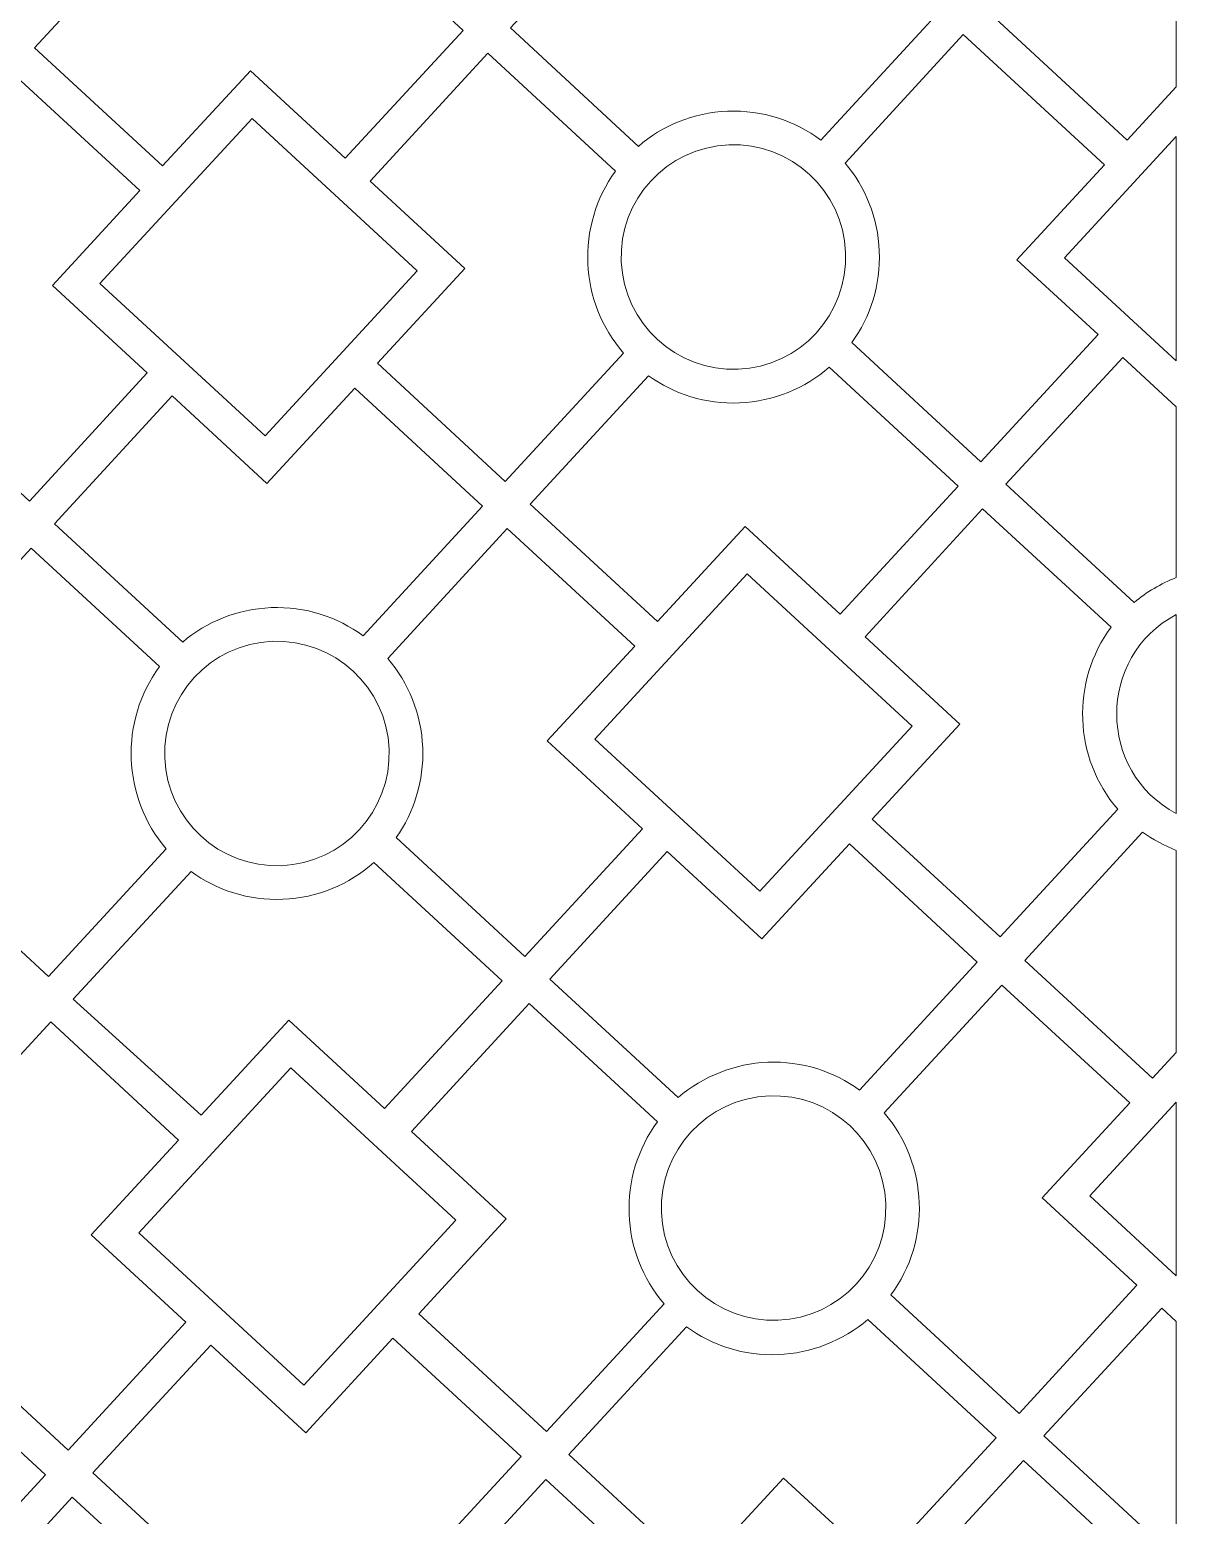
# Model space of a CAD drawing. Header units: centimetres. Extents: x -125 to 125, y -110 to 110.
# Drawn here: x 73.5 to 124.5, y -35 to 31.2 of the extents above; entities that cross this region are included whole.
import ezdxf

# ---------------------------------------------------------------- set-up
doc = ezdxf.new("R2010")
doc.units = ezdxf.units.CM
doc.header["$MEASUREMENT"] = 0
doc.layers.add('layer 1', color=7, linetype='Continuous')

msp = doc.modelspace()

# ---------------------------------------------------------------- linework, layer by layer
at = {"layer": 'layer 1', "color": 242, "lineweight": 9}
for points, knots in [([(122.35524, 26.28456), (122.35524, 26.28456), (116.08341, 32.06829), (116.08341, 32.06829), (116.08341, 32.06829), (116.08341, 32.06829), (121.35401, 37.7838), (121.35401, 37.7838), (121.35401, 37.7838), (122.26995, 37.12784), (123.36112, 36.70497), (124.53773, 36.59788), (124.53773, 36.59788), (124.53773, 36.59788), (124.53773, 28.6512), (124.53773, 28.6512), (124.53773, 28.6512), (124.53773, 28.6512), (122.35524, 26.28456), (122.35524, 26.28456)], [0, 0, 0, 0, 0.16666667, 0.16666667, 0.16666667, 0.16666667, 0.33333333, 0.33333333, 0.33333333, 0.33333333, 0.5, 0.5, 0.5, 0.5, 0.66666667, 0.66666667, 0.66666667, 0.66666667, 1, 1, 1, 1]), ([(108.70592, 26.28079), (107.5508, 27.14443), (106.10239, 27.63094), (104.54938, 27.56695), (104.54938, 27.56695), (103.02932, 27.50431), (101.65256, 26.92415), (100.58199, 26.00335), (100.58199, 26.00335), (100.58199, 26.00335), (94.89323, 31.27615), (94.89323, 31.27615), (94.89323, 31.27615), (94.89323, 31.27615), (100.10495, 36.92769), (100.10495, 36.92769), (100.10495, 36.92769), (100.10495, 36.92769), (104.36184, 33.0021), (104.36184, 33.0021), (104.36184, 33.0021), (104.36184, 33.0021), (108.26656, 37.23637), (108.26656, 37.23637), (108.26656, 37.23637), (108.26656, 37.23637), (113.96382, 31.98247), (113.96382, 31.98247), (113.96382, 31.98247), (113.96382, 31.98247), (108.70592, 26.28079), (108.70592, 26.28079)], [0, 0, 0, 0, 0.11111111, 0.11111111, 0.11111111, 0.11111111, 0.22222222, 0.22222222, 0.22222222, 0.22222222, 0.33333333, 0.33333333, 0.33333333, 0.33333333, 0.44444444, 0.44444444, 0.44444444, 0.44444444, 0.55555556, 0.55555556, 0.55555556, 0.55555556, 0.66666667, 0.66666667, 0.66666667, 0.66666667, 0.77777778, 0.77777778, 0.77777778, 0.77777778, 1, 1, 1, 1]), ([(79.39346, 25.13652), (79.39346, 25.13652), (73.69343, 30.39295), (73.69343, 30.39295), (73.69343, 30.39295), (73.69343, 30.39295), (78.93882, 36.08106), (78.93882, 36.08106), (78.93882, 36.08106), (80.08033, 35.24983), (81.49949, 34.78287), (83.01964, 34.84332), (83.01964, 34.84332), (84.4999, 34.90222), (85.96202, 35.46869), (87.08642, 36.43578), (87.08642, 36.43578), (87.08642, 36.43578), (92.77518, 31.16298), (92.77518, 31.16298), (92.77518, 31.16298), (92.77518, 31.16298), (87.52878, 25.47382), (87.52878, 25.47382), (87.52878, 25.47382), (87.52878, 25.47382), (83.30036, 29.37316), (83.30036, 29.37316), (83.30036, 29.37316), (83.30036, 29.37316), (79.39346, 25.13652), (79.39346, 25.13652)], [0, 0, 0, 0, 0.11111111, 0.11111111, 0.11111111, 0.11111111, 0.22222222, 0.22222222, 0.22222222, 0.22222222, 0.33333333, 0.33333333, 0.33333333, 0.33333333, 0.44444444, 0.44444444, 0.44444444, 0.44444444, 0.55555556, 0.55555556, 0.55555556, 0.55555556, 0.66666667, 0.66666667, 0.66666667, 0.66666667, 0.77777778, 0.77777778, 0.77777778, 0.77777778, 1, 1, 1, 1]), ([(121.33838, 25.18185), (121.33838, 25.18185), (115.05205, 30.97893), (115.05205, 30.97893), (115.05205, 30.97893), (115.05205, 30.97893), (109.79426, 25.25303), (109.79426, 25.25303), (109.79426, 25.25303), (110.68816, 24.19043), (111.24996, 22.83453), (111.31152, 21.34011), (111.31152, 21.34011), (111.37388, 19.82673), (110.91336, 18.41268), (110.09062, 17.27257), (110.09062, 17.27257), (110.09062, 17.27257), (115.82972, 11.95746), (115.82972, 11.95746), (115.82972, 11.95746), (115.82972, 11.95746), (121.0526, 17.62112), (121.0526, 17.62112), (121.0526, 17.62112), (121.0526, 17.62112), (117.43904, 20.95345), (117.43904, 20.95345), (117.43904, 20.95345), (117.43904, 20.95345), (121.33838, 25.18185), (121.33838, 25.18185)], [0, 0, 0, 0, 0.11111111, 0.11111111, 0.11111111, 0.11111111, 0.22222222, 0.22222222, 0.22222222, 0.22222222, 0.33333333, 0.33333333, 0.33333333, 0.33333333, 0.44444444, 0.44444444, 0.44444444, 0.44444444, 0.55555556, 0.55555556, 0.55555556, 0.55555556, 0.66666667, 0.66666667, 0.66666667, 0.66666667, 0.77777778, 0.77777778, 0.77777778, 0.77777778, 1, 1, 1, 1]), ([(88.96573, 16.3404), (88.96573, 16.3404), (94.64965, 11.07204), (94.64965, 11.07204), (94.64965, 11.07204), (94.64965, 11.07204), (99.92493, 16.7925), (99.92493, 16.7925), (99.92493, 16.7925), (97.93668, 19.06209), (97.78574, 22.46469), (99.56449, 24.9013), (99.56449, 24.9013), (99.56449, 24.9013), (93.87747, 30.14564), (93.87747, 30.14564), (93.87747, 30.14564), (93.87747, 30.14564), (88.63148, 24.45694), (88.63148, 24.45694), (88.63148, 24.45694), (88.63148, 24.45694), (92.85711, 20.56018), (92.85711, 20.56018), (92.85711, 20.56018), (92.85711, 20.56018), (88.96573, 16.3404), (88.96573, 16.3404)], [0, 0, 0, 0, 0.125, 0.125, 0.125, 0.125, 0.25, 0.25, 0.25, 0.25, 0.375, 0.375, 0.375, 0.375, 0.5, 0.5, 0.5, 0.5, 0.625, 0.625, 0.625, 0.625, 0.75, 0.75, 0.75, 0.75, 1, 1, 1, 1]), ([(78.7032, 15.9135), (78.7032, 15.9135), (73.46381, 10.20288), (73.46381, 10.20288), (73.46381, 10.20288), (73.46381, 10.20288), (67.74333, 15.47814), (67.74333, 15.47814), (67.74333, 15.47814), (69.54159, 17.90104), (69.41695, 21.3047), (67.44704, 23.58954), (67.44704, 23.58954), (67.44704, 23.58954), (72.69147, 29.27648), (72.69147, 29.27648), (72.69147, 29.27648), (72.69147, 29.27648), (78.38018, 24.0305), (78.38018, 24.0305), (78.38018, 24.0305), (78.38018, 24.0305), (74.48342, 19.80488), (74.48342, 19.80488), (74.48342, 19.80488), (74.48342, 19.80488), (78.7032, 15.9135), (78.7032, 15.9135)], [0, 0, 0, 0, 0.125, 0.125, 0.125, 0.125, 0.25, 0.25, 0.25, 0.25, 0.375, 0.375, 0.375, 0.375, 0.5, 0.5, 0.5, 0.5, 0.625, 0.625, 0.625, 0.625, 0.75, 0.75, 0.75, 0.75, 1, 1, 1, 1]), ([(83.38222, 27.24203), (83.38222, 27.24203), (76.603, 19.8907), (76.603, 19.8907), (76.603, 19.8907), (76.603, 19.8907), (83.95435, 13.11148), (83.95435, 13.11148), (83.95435, 13.11148), (83.95435, 13.11148), (90.73357, 20.46282), (90.73357, 20.46282), (90.73357, 20.46282), (90.73357, 20.46282), (83.38222, 27.24203), (83.38222, 27.24203)], [0, 0, 0, 0, 0.2, 0.2, 0.2, 0.2, 0.4, 0.4, 0.4, 0.4, 0.6, 0.6, 0.6, 0.6, 1, 1, 1, 1]), ([(109.81279, 21.27835), (109.92648, 18.51973), (107.78154, 16.19038), (105.02292, 16.0767), (105.02292, 16.0767), (102.2643, 15.96301), (99.93497, 18.10796), (99.82127, 20.86657), (99.82127, 20.86657), (99.70759, 23.62518), (101.85253, 25.95453), (104.61115, 26.06822), (104.61115, 26.06822), (107.36977, 26.1819), (109.6991, 24.03695), (109.81279, 21.27835)], [0, 0, 0, 0, 0.2, 0.2, 0.2, 0.2, 0.4, 0.4, 0.4, 0.4, 0.6, 0.6, 0.6, 0.6, 1, 1, 1, 1]), ([(124.53773, 26.43854), (124.53773, 26.43854), (119.55862, 21.03926), (119.55862, 21.03926), (119.55862, 21.03926), (119.55862, 21.03926), (124.53774, 16.44767), (124.53774, 16.44767), (124.53774, 16.44767), (124.53774, 16.44767), (124.53773, 26.43854), (124.53773, 26.43854)], [0, 0, 0, 0, 0.25, 0.25, 0.25, 0.25, 0.5, 0.5, 0.5, 0.5, 1, 1, 1, 1]), ([(124.53773, 14.40724), (124.53773, 14.40724), (122.15531, 16.60422), (122.15531, 16.60422), (122.15531, 16.60422), (122.15531, 16.60422), (116.94576, 10.95504), (116.94576, 10.95504), (116.94576, 10.95504), (116.94576, 10.95504), (122.66118, 5.68434), (122.66118, 5.68434), (122.66118, 5.68434), (123.21404, 6.1523), (123.8469, 6.5301), (124.53773, 6.79387), (124.53773, 6.79387), (124.53773, 6.79387), (124.53773, 14.40724), (124.53773, 14.40724)], [0, 0, 0, 0, 0.16666667, 0.16666667, 0.16666667, 0.16666667, 0.33333333, 0.33333333, 0.33333333, 0.33333333, 0.5, 0.5, 0.5, 0.5, 0.66666667, 0.66666667, 0.66666667, 0.66666667, 1, 1, 1, 1]), ([(101.43366, 4.84277), (101.43366, 4.84277), (105.33805, 9.07667), (105.33805, 9.07667), (105.33805, 9.07667), (105.33805, 9.07667), (109.57232, 5.17193), (109.57232, 5.17193), (109.57232, 5.17193), (109.57232, 5.17193), (114.82618, 10.86922), (114.82618, 10.86922), (114.82618, 10.86922), (114.82618, 10.86922), (109.08142, 16.16691), (109.08142, 16.16691), (109.08142, 16.16691), (108.00673, 15.23141), (106.61868, 14.64118), (105.08469, 14.57797), (105.08469, 14.57797), (103.57976, 14.51596), (102.17307, 14.97101), (101.0363, 15.78513), (101.0363, 15.78513), (101.0363, 15.78513), (95.7657, 10.06963), (95.7657, 10.06963), (95.7657, 10.06963), (95.7657, 10.06963), (101.43366, 4.84277), (101.43366, 4.84277)], [0, 0, 0, 0, 0.11111111, 0.11111111, 0.11111111, 0.11111111, 0.22222222, 0.22222222, 0.22222222, 0.22222222, 0.33333333, 0.33333333, 0.33333333, 0.33333333, 0.44444444, 0.44444444, 0.44444444, 0.44444444, 0.55555556, 0.55555556, 0.55555556, 0.55555556, 0.66666667, 0.66666667, 0.66666667, 0.66666667, 0.77777778, 0.77777778, 0.77777778, 0.77777778, 1, 1, 1, 1]), ([(87.95248, 15.23436), (87.95248, 15.23436), (93.64611, 9.98381), (93.64611, 9.98381), (93.64611, 9.98381), (93.64611, 9.98381), (88.32005, 4.2082), (88.32005, 4.2082), (88.32005, 4.2082), (87.17586, 5.04664), (85.75058, 5.51809), (84.22343, 5.45735), (84.22343, 5.45735), (82.71841, 5.3975), (81.35312, 4.8302), (80.28588, 3.92685), (80.28588, 3.92685), (80.28588, 3.92685), (74.57046, 9.19755), (74.57046, 9.19755), (74.57046, 9.19755), (74.57046, 9.19755), (79.82433, 14.89479), (79.82433, 14.89479), (79.82433, 14.89479), (79.82433, 14.89479), (84.04017, 10.99189), (84.04017, 10.99189), (84.04017, 10.99189), (84.04017, 10.99189), (87.95248, 15.23436), (87.95248, 15.23436)], [0, 0, 0, 0, 0.11111111, 0.11111111, 0.11111111, 0.11111111, 0.22222222, 0.22222222, 0.22222222, 0.22222222, 0.33333333, 0.33333333, 0.33333333, 0.33333333, 0.44444444, 0.44444444, 0.44444444, 0.44444444, 0.55555556, 0.55555556, 0.55555556, 0.55555556, 0.66666667, 0.66666667, 0.66666667, 0.66666667, 0.77777778, 0.77777778, 0.77777778, 0.77777778, 1, 1, 1, 1]), ([(110.67502, 4.15505), (110.67502, 4.15505), (115.91441, 9.86568), (115.91441, 9.86568), (115.91441, 9.86568), (115.91441, 9.86568), (121.63489, 4.59041), (121.63489, 4.59041), (121.63489, 4.59041), (119.83663, 2.16752), (119.96127, -1.23614), (121.93118, -3.52098), (121.93118, -3.52098), (121.93118, -3.52098), (116.68675, -9.20792), (116.68675, -9.20792), (116.68675, -9.20792), (116.68675, -9.20792), (110.99803, -3.96194), (110.99803, -3.96194), (110.99803, -3.96194), (110.99803, -3.96194), (114.8948, 0.26368), (114.8948, 0.26368), (114.8948, 0.26368), (114.8948, 0.26368), (110.67502, 4.15505), (110.67502, 4.15505)], [0, 0, 0, 0, 0.125, 0.125, 0.125, 0.125, 0.25, 0.25, 0.25, 0.25, 0.375, 0.375, 0.375, 0.375, 0.5, 0.5, 0.5, 0.5, 0.625, 0.625, 0.625, 0.625, 0.75, 0.75, 0.75, 0.75, 1, 1, 1, 1]), ([(89.4184, 3.19098), (90.33789, 2.11902), (90.91609, 0.74115), (90.97656, -0.77926), (90.97656, -0.77926), (91.0356, -2.26353), (90.59183, -3.65153), (89.79709, -4.77879), (89.79709, -4.77879), (89.79709, -4.77879), (95.52047, -10.07928), (95.52047, -10.07928), (95.52047, -10.07928), (95.52047, -10.07928), (100.76607, -4.39102), (100.76607, -4.39102), (100.76607, -4.39102), (100.76607, -4.39102), (96.52507, -0.48008), (96.52507, -0.48008), (96.52507, -0.48008), (96.52507, -0.48008), (100.41679, 3.74006), (100.41679, 3.74006), (100.41679, 3.74006), (100.41679, 3.74006), (94.73434, 8.98026), (94.73434, 8.98026), (94.73434, 8.98026), (94.73434, 8.98026), (89.4184, 3.19098), (89.4184, 3.19098)], [0, 0, 0, 0, 0.11111111, 0.11111111, 0.11111111, 0.11111111, 0.22222222, 0.22222222, 0.22222222, 0.22222222, 0.33333333, 0.33333333, 0.33333333, 0.33333333, 0.44444444, 0.44444444, 0.44444444, 0.44444444, 0.55555556, 0.55555556, 0.55555556, 0.55555556, 0.66666667, 0.66666667, 0.66666667, 0.66666667, 0.77777778, 0.77777778, 0.77777778, 0.77777778, 1, 1, 1, 1]), ([(68.29972, 2.39756), (68.29972, 2.39756), (73.53911, 8.10819), (73.53911, 8.10819), (73.53911, 8.10819), (73.53911, 8.10819), (79.25958, 2.83292), (79.25958, 2.83292), (79.25958, 2.83292), (77.46133, 0.41003), (77.58597, -2.99363), (79.55588, -5.27847), (79.55588, -5.27847), (79.55588, -5.27847), (74.31145, -10.96541), (74.31145, -10.96541), (74.31145, -10.96541), (74.31145, -10.96541), (68.62273, -5.71943), (68.62273, -5.71943), (68.62273, -5.71943), (68.62273, -5.71943), (72.5195, -1.49381), (72.5195, -1.49381), (72.5195, -1.49381), (72.5195, -1.49381), (68.29972, 2.39756), (68.29972, 2.39756)], [0, 0, 0, 0, 0.125, 0.125, 0.125, 0.125, 0.25, 0.25, 0.25, 0.25, 0.375, 0.375, 0.375, 0.375, 0.5, 0.5, 0.5, 0.5, 0.625, 0.625, 0.625, 0.625, 0.75, 0.75, 0.75, 0.75, 1, 1, 1, 1]), ([(105.99599, -7.17347), (105.99599, -7.17347), (112.77521, 0.17786), (112.77521, 0.17786), (112.77521, 0.17786), (112.77521, 0.17786), (105.42387, 6.95708), (105.42387, 6.95708), (105.42387, 6.95708), (105.42387, 6.95708), (98.64465, -0.39426), (98.64465, -0.39426), (98.64465, -0.39426), (98.64465, -0.39426), (105.99599, -7.17347), (105.99599, -7.17347)], [0, 0, 0, 0, 0.2, 0.2, 0.2, 0.2, 0.4, 0.4, 0.4, 0.4, 0.6, 0.6, 0.6, 0.6, 1, 1, 1, 1]), ([(124.53773, 5.15072), (120.99211, 3.29125), (121.00946, -1.8587), (124.53773, -3.71032), (124.53773, -3.71032), (124.53773, -3.71032), (124.53773, 5.15072), (124.53773, 5.15072)], [0, 0, 0, 0, 0.33333333, 0.33333333, 0.33333333, 0.33333333, 1, 1, 1, 1]), ([(89.47774, -0.83886), (89.36804, 1.91992), (87.0418, 4.06824), (84.28302, 3.95853), (84.28302, 3.95853), (81.52424, 3.84882), (79.37594, 1.52259), (79.48564, -1.23619), (79.48564, -1.23619), (79.59534, -3.99496), (81.92158, -6.14327), (84.68036, -6.03358), (84.68036, -6.03358), (87.43914, -5.92387), (89.58744, -3.59762), (89.47774, -0.83886)], [0, 0, 0, 0, 0.2, 0.2, 0.2, 0.2, 0.4, 0.4, 0.4, 0.4, 0.6, 0.6, 0.6, 0.6, 1, 1, 1, 1]), ([(124.53773, -5.35377), (124.53773, -5.35377), (124.53773, -14.35176), (124.53773, -14.35176), (124.53773, -14.35176), (124.53773, -14.35176), (123.47975, -15.49902), (123.47975, -15.49902), (123.47975, -15.49902), (123.47975, -15.49902), (117.79059, -10.25262), (117.79059, -10.25262), (117.79059, -10.25262), (117.79059, -10.25262), (123.03444, -4.53717), (123.03444, -4.53717), (123.03444, -4.53717), (123.49432, -4.87204), (123.99927, -5.1478), (124.53773, -5.35377)], [0, 0, 0, 0, 0.16666667, 0.16666667, 0.16666667, 0.16666667, 0.33333333, 0.33333333, 0.33333333, 0.33333333, 0.5, 0.5, 0.5, 0.5, 0.66666667, 0.66666667, 0.66666667, 0.66666667, 1, 1, 1, 1]), ([(102.35193, -16.3524), (102.35193, -16.3524), (96.63652, -11.0817), (96.63652, -11.0817), (96.63652, -11.0817), (96.63652, -11.0817), (101.86877, -5.4079), (101.86877, -5.4079), (101.86877, -5.4079), (101.86877, -5.4079), (106.08181, -9.29306), (106.08181, -9.29306), (106.08181, -9.29306), (106.08181, -9.29306), (109.98115, -5.06464), (109.98115, -5.06464), (109.98115, -5.06464), (109.98115, -5.06464), (115.67185, -10.33838), (115.67185, -10.33838), (115.67185, -10.33838), (115.67185, -10.33838), (110.42646, -16.02649), (110.42646, -16.02649), (110.42646, -16.02649), (109.28495, -15.19526), (107.8658, -14.7283), (106.34565, -14.78876), (106.34565, -14.78876), (104.88279, -14.84694), (103.46618, -15.40926), (102.35193, -16.3524)], [0, 0, 0, 0, 0.11111111, 0.11111111, 0.11111111, 0.11111111, 0.22222222, 0.22222222, 0.22222222, 0.22222222, 0.33333333, 0.33333333, 0.33333333, 0.33333333, 0.44444444, 0.44444444, 0.44444444, 0.44444444, 0.55555556, 0.55555556, 0.55555556, 0.55555556, 0.66666667, 0.66666667, 0.66666667, 0.66666667, 0.77777778, 0.77777778, 0.77777778, 0.77777778, 1, 1, 1, 1]), ([(75.41375, -11.98277), (75.41375, -11.98277), (80.65914, -6.29466), (80.65914, -6.29466), (80.65914, -6.29466), (81.80065, -7.12589), (83.2198, -7.59285), (84.73995, -7.53239), (84.73995, -7.53239), (86.30325, -7.47022), (87.71574, -6.86063), (88.80008, -5.89555), (88.80008, -5.89555), (88.80008, -5.89555), (94.51694, -11.16752), (94.51694, -11.16752), (94.51694, -11.16752), (94.51694, -11.16752), (89.28101, -16.84537), (89.28101, -16.84537), (89.28101, -16.84537), (89.28101, -16.84537), (85.02011, -12.91609), (85.02011, -12.91609), (85.02011, -12.91609), (85.02011, -12.91609), (81.11538, -17.15037), (81.11538, -17.15037), (81.11538, -17.15037), (81.11538, -17.15037), (75.41375, -11.98277), (75.41375, -11.98277)], [0, 0, 0, 0, 0.11111111, 0.11111111, 0.11111111, 0.11111111, 0.22222222, 0.22222222, 0.22222222, 0.22222222, 0.33333333, 0.33333333, 0.33333333, 0.33333333, 0.44444444, 0.44444444, 0.44444444, 0.44444444, 0.55555556, 0.55555556, 0.55555556, 0.55555556, 0.66666667, 0.66666667, 0.66666667, 0.66666667, 0.77777778, 0.77777778, 0.77777778, 0.77777778, 1, 1, 1, 1]), ([(122.78588, -24.71872), (122.78588, -24.71872), (117.54649, -30.42934), (117.54649, -30.42934), (117.54649, -30.42934), (117.54649, -30.42934), (111.82601, -25.15408), (111.82601, -25.15408), (111.82601, -25.15408), (113.62427, -22.73118), (113.49963, -19.32752), (111.52972, -17.04268), (111.52972, -17.04268), (111.52972, -17.04268), (116.77415, -11.35574), (116.77415, -11.35574), (116.77415, -11.35574), (116.77415, -11.35574), (122.46286, -16.60172), (122.46286, -16.60172), (122.46286, -16.60172), (122.46286, -16.60172), (118.5661, -20.82734), (118.5661, -20.82734), (118.5661, -20.82734), (118.5661, -20.82734), (122.78588, -24.71872), (122.78588, -24.71872)], [0, 0, 0, 0, 0.125, 0.125, 0.125, 0.125, 0.25, 0.25, 0.25, 0.25, 0.375, 0.375, 0.375, 0.375, 0.5, 0.5, 0.5, 0.5, 0.625, 0.625, 0.625, 0.625, 0.75, 0.75, 0.75, 0.75, 1, 1, 1, 1]), ([(90.47412, -17.87569), (90.47412, -17.87569), (95.71351, -12.16507), (95.71351, -12.16507), (95.71351, -12.16507), (95.71351, -12.16507), (101.43399, -17.44033), (101.43399, -17.44033), (101.43399, -17.44033), (99.63573, -19.86322), (99.76037, -23.26689), (101.73028, -25.55173), (101.73028, -25.55173), (101.73028, -25.55173), (96.48585, -31.23867), (96.48585, -31.23867), (96.48585, -31.23867), (96.48585, -31.23867), (90.79714, -25.99269), (90.79714, -25.99269), (90.79714, -25.99269), (90.79714, -25.99269), (94.6939, -21.76707), (94.6939, -21.76707), (94.6939, -21.76707), (94.6939, -21.76707), (90.47412, -17.87569), (90.47412, -17.87569)], [0, 0, 0, 0, 0.125, 0.125, 0.125, 0.125, 0.25, 0.25, 0.25, 0.25, 0.375, 0.375, 0.375, 0.375, 0.5, 0.5, 0.5, 0.5, 0.625, 0.625, 0.625, 0.625, 0.75, 0.75, 0.75, 0.75, 1, 1, 1, 1]), ([(80.0985, -18.25306), (80.0985, -18.25306), (74.41458, -12.9847), (74.41458, -12.9847), (74.41458, -12.9847), (74.41458, -12.9847), (69.13931, -18.70516), (69.13931, -18.70516), (69.13931, -18.70516), (71.12755, -20.97475), (71.27849, -24.37735), (69.49975, -26.81396), (69.49975, -26.81396), (69.49975, -26.81396), (75.18676, -32.05831), (75.18676, -32.05831), (75.18676, -32.05831), (75.18676, -32.05831), (80.43275, -26.3696), (80.43275, -26.3696), (80.43275, -26.3696), (80.43275, -26.3696), (76.20713, -22.47284), (76.20713, -22.47284), (76.20713, -22.47284), (76.20713, -22.47284), (80.0985, -18.25306), (80.0985, -18.25306)], [0, 0, 0, 0, 0.125, 0.125, 0.125, 0.125, 0.25, 0.25, 0.25, 0.25, 0.375, 0.375, 0.375, 0.375, 0.5, 0.5, 0.5, 0.5, 0.625, 0.625, 0.625, 0.625, 0.75, 0.75, 0.75, 0.75, 1, 1, 1, 1]), ([(85.67805, -29.16623), (85.67805, -29.16623), (78.32671, -22.38702), (78.32671, -22.38702), (78.32671, -22.38702), (78.32671, -22.38702), (85.10593, -15.03568), (85.10593, -15.03568), (85.10593, -15.03568), (85.10593, -15.03568), (92.45727, -21.8149), (92.45727, -21.8149), (92.45727, -21.8149), (92.45727, -21.8149), (85.67805, -29.16623), (85.67805, -29.16623)], [0, 0, 0, 0, 0.2, 0.2, 0.2, 0.2, 0.4, 0.4, 0.4, 0.4, 0.6, 0.6, 0.6, 0.6, 1, 1, 1, 1]), ([(101.60786, -21.48229), (101.71756, -24.24107), (104.0438, -26.38939), (106.80258, -26.27968), (106.80258, -26.27968), (109.56136, -26.16997), (111.70966, -23.84374), (111.59996, -21.08496), (111.59996, -21.08496), (111.49026, -18.32619), (109.16402, -16.17787), (106.40524, -16.28758), (106.40524, -16.28758), (103.64646, -16.39728), (101.49816, -18.72353), (101.60786, -21.48229)], [0, 0, 0, 0, 0.2, 0.2, 0.2, 0.2, 0.4, 0.4, 0.4, 0.4, 0.6, 0.6, 0.6, 0.6, 1, 1, 1, 1]), ([(124.53773, -16.5644), (124.53773, -16.5644), (120.68569, -20.74152), (120.68569, -20.74152), (120.68569, -20.74152), (120.68569, -20.74152), (124.53773, -24.29377), (124.53773, -24.29377), (124.53773, -24.29377), (124.53773, -24.29377), (124.53773, -16.5644), (124.53773, -16.5644)], [0, 0, 0, 0, 0.25, 0.25, 0.25, 0.25, 0.5, 0.5, 0.5, 0.5, 1, 1, 1, 1]), ([(124.53773, -26.33424), (124.53773, -26.33424), (124.53773, -36.50116), (124.53773, -36.50116), (124.53773, -36.50116), (124.46477, -36.55868), (124.39309, -36.61773), (124.32274, -36.67824), (124.32274, -36.67824), (124.32274, -36.67824), (118.63472, -31.43288), (118.63472, -31.43288), (118.63472, -31.43288), (118.63472, -31.43288), (123.88858, -25.73559), (123.88858, -25.73559), (123.88858, -25.73559), (123.88858, -25.73559), (124.53773, -26.33424), (124.53773, -26.33424)], [0, 0, 0, 0, 0.16666667, 0.16666667, 0.16666667, 0.16666667, 0.33333333, 0.33333333, 0.33333333, 0.33333333, 0.5, 0.5, 0.5, 0.5, 0.66666667, 0.66666667, 0.66666667, 0.66666667, 1, 1, 1, 1]), ([(97.47936, -32.2616), (97.47936, -32.2616), (102.72519, -26.5739), (102.72519, -26.5739), (102.72519, -26.5739), (103.86671, -27.40513), (105.28586, -27.87209), (106.80601, -27.81164), (106.80601, -27.81164), (108.26891, -27.75345), (109.68544, -27.19117), (110.79972, -26.248), (110.79972, -26.248), (110.79972, -26.248), (116.51513, -31.5187), (116.51513, -31.5187), (116.51513, -31.5187), (116.51513, -31.5187), (111.26959, -37.20784), (111.26959, -37.20784), (111.26959, -37.20784), (111.26959, -37.20784), (107.04117, -33.3085), (107.04117, -33.3085), (107.04117, -33.3085), (107.04117, -33.3085), (103.16852, -37.508), (103.16852, -37.508), (103.16852, -37.508), (103.16852, -37.508), (97.47936, -32.2616), (97.47936, -32.2616)], [0, 0, 0, 0, 0.11111111, 0.11111111, 0.11111111, 0.11111111, 0.22222222, 0.22222222, 0.22222222, 0.22222222, 0.33333333, 0.33333333, 0.33333333, 0.33333333, 0.44444444, 0.44444444, 0.44444444, 0.44444444, 0.55555556, 0.55555556, 0.55555556, 0.55555556, 0.66666667, 0.66666667, 0.66666667, 0.66666667, 0.77777778, 0.77777778, 0.77777778, 0.77777778, 1, 1, 1, 1]), ([(95.36062, -32.34736), (95.36062, -32.34736), (89.64531, -27.07684), (89.64531, -27.07684), (89.64531, -27.07684), (89.64531, -27.07684), (85.76387, -31.28582), (85.76387, -31.28582), (85.76387, -31.28582), (85.76387, -31.28582), (81.53545, -27.38648), (81.53545, -27.38648), (81.53545, -27.38648), (81.53545, -27.38648), (76.28945, -33.07522), (76.28945, -33.07522), (76.28945, -33.07522), (76.28945, -33.07522), (82.00487, -38.34592), (82.00487, -38.34592), (82.00487, -38.34592), (84.13632, -36.54176), (87.82593, -36.36844), (90.11523, -38.03547), (90.11523, -38.03547), (90.11523, -38.03547), (95.36062, -32.34736), (95.36062, -32.34736)], [0, 0, 0, 0, 0.125, 0.125, 0.125, 0.125, 0.25, 0.25, 0.25, 0.25, 0.375, 0.375, 0.375, 0.375, 0.5, 0.5, 0.5, 0.5, 0.625, 0.625, 0.625, 0.625, 0.75, 0.75, 0.75, 0.75, 1, 1, 1, 1]), ([(60.73188, -39.23679), (60.73188, -39.23679), (55.11994, -34.06162), (55.11994, -34.06162), (55.11994, -34.06162), (55.11994, -34.06162), (60.36533, -28.37351), (60.36533, -28.37351), (60.36533, -28.37351), (62.8249, -30.16453), (66.26057, -29.98965), (68.52625, -27.95649), (68.52625, -27.95649), (68.52625, -27.95649), (74.16987, -33.16104), (74.16987, -33.16104), (74.16987, -33.16104), (74.16987, -33.16104), (68.916, -38.85833), (68.916, -38.85833), (68.916, -38.85833), (68.916, -38.85833), (64.68174, -34.95359), (64.68174, -34.95359), (64.68174, -34.95359), (64.68174, -34.95359), (60.73188, -39.23679), (60.73188, -39.23679)], [0, 0, 0, 0, 0.125, 0.125, 0.125, 0.125, 0.25, 0.25, 0.25, 0.25, 0.375, 0.375, 0.375, 0.375, 0.5, 0.5, 0.5, 0.5, 0.625, 0.625, 0.625, 0.625, 0.75, 0.75, 0.75, 0.75, 1, 1, 1, 1]), ([(112.81488, -46.33528), (112.81488, -46.33528), (118.4988, -51.60364), (118.4988, -51.60364), (118.4988, -51.60364), (118.4988, -51.60364), (123.77408, -45.88317), (123.77408, -45.88317), (123.77408, -45.88317), (121.78583, -43.61359), (121.63489, -40.21099), (123.41364, -37.77438), (123.41364, -37.77438), (123.41364, -37.77438), (117.72662, -32.53003), (117.72662, -32.53003), (117.72662, -32.53003), (117.72662, -32.53003), (112.48063, -38.21874), (112.48063, -38.21874), (112.48063, -38.21874), (112.48063, -38.21874), (116.70626, -42.1155), (116.70626, -42.1155), (116.70626, -42.1155), (116.70626, -42.1155), (112.81488, -46.33528), (112.81488, -46.33528)], [0, 0, 0, 0, 0.125, 0.125, 0.125, 0.125, 0.25, 0.25, 0.25, 0.25, 0.375, 0.375, 0.375, 0.375, 0.5, 0.5, 0.5, 0.5, 0.625, 0.625, 0.625, 0.625, 0.75, 0.75, 0.75, 0.75, 1, 1, 1, 1]), ([(102.47465, -46.7277), (102.47465, -46.7277), (97.23526, -52.43832), (97.23526, -52.43832), (97.23526, -52.43832), (97.23526, -52.43832), (91.51478, -47.16306), (91.51478, -47.16306), (91.51478, -47.16306), (93.31304, -44.74017), (93.1884, -41.3365), (91.21849, -39.05166), (91.21849, -39.05166), (91.21849, -39.05166), (96.46292, -33.36472), (96.46292, -33.36472), (96.46292, -33.36472), (96.46292, -33.36472), (102.15163, -38.6107), (102.15163, -38.6107), (102.15163, -38.6107), (102.15163, -38.6107), (98.25487, -42.83632), (98.25487, -42.83632), (98.25487, -42.83632), (98.25487, -42.83632), (102.47465, -46.7277), (102.47465, -46.7277)], [0, 0, 0, 0, 0.125, 0.125, 0.125, 0.125, 0.25, 0.25, 0.25, 0.25, 0.375, 0.375, 0.375, 0.375, 0.5, 0.5, 0.5, 0.5, 0.625, 0.625, 0.625, 0.625, 0.75, 0.75, 0.75, 0.75, 1, 1, 1, 1]), ([(70.4862, -48.01952), (70.4862, -48.01952), (76.13878, -53.23219), (76.13878, -53.23219), (76.13878, -53.23219), (76.13878, -53.23219), (81.38321, -47.54525), (81.38321, -47.54525), (81.38321, -47.54525), (79.41331, -45.26041), (79.28867, -41.85674), (81.08692, -39.43385), (81.08692, -39.43385), (81.08692, -39.43385), (75.36645, -34.15859), (75.36645, -34.15859), (75.36645, -34.15859), (75.36645, -34.15859), (70.12705, -39.86921), (70.12705, -39.86921), (70.12705, -39.86921), (70.12705, -39.86921), (74.34683, -43.76059), (74.34683, -43.76059), (74.34683, -43.76059), (74.34683, -43.76059), (70.4862, -48.01952), (70.4862, -48.01952)], [0, 0, 0, 0, 0.125, 0.125, 0.125, 0.125, 0.25, 0.25, 0.25, 0.25, 0.375, 0.375, 0.375, 0.375, 0.5, 0.5, 0.5, 0.5, 0.625, 0.625, 0.625, 0.625, 0.75, 0.75, 0.75, 0.75, 1, 1, 1, 1])]:
    msp.add_open_spline(points, degree=3, knots=knots, dxfattribs=at)

doc.saveas('drawing.dxf')
